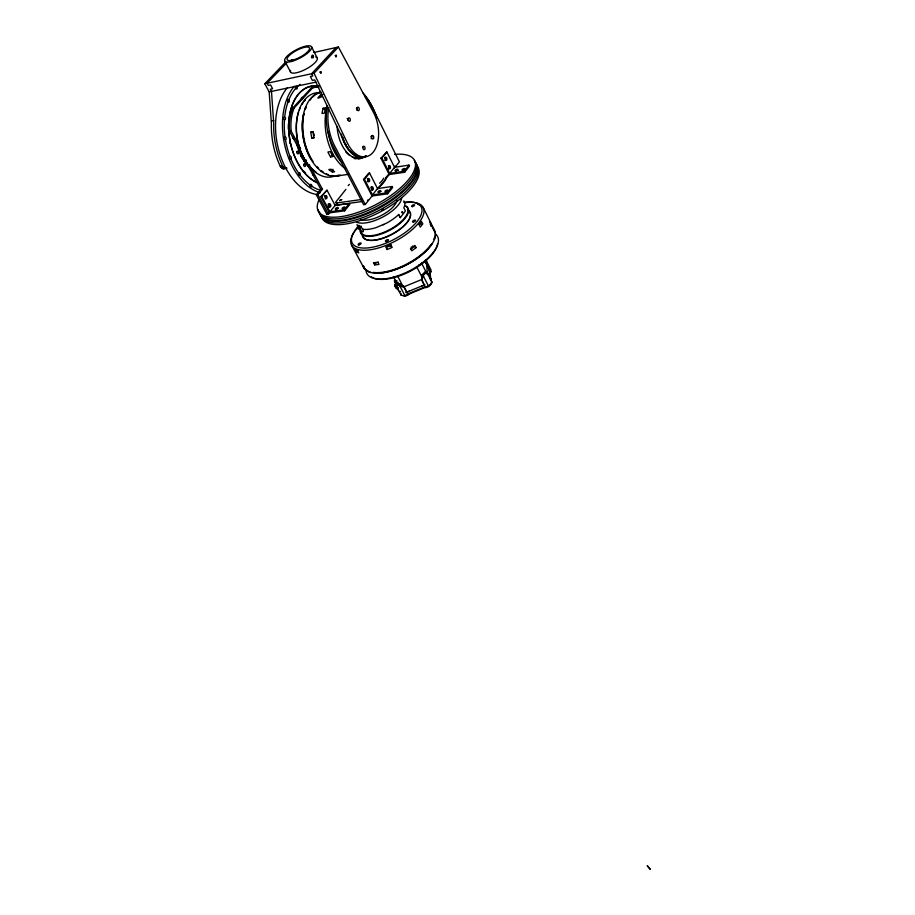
<?xml version="1.0" encoding="UTF-8"?>
<svg xmlns="http://www.w3.org/2000/svg" width="915" height="915" viewBox="0 0 915 915"><rect width="100%" height="100%" fill="white"/><g stroke="black" fill="none" stroke-linecap="round" stroke-linejoin="round"><path stroke-width="1.37" d="M425.384 287.299L421.804 280.253L421.964 278.057L423.553 276.456L422.192 274.9A19.787 8.841 -27.6 0 0 425.395 271.766L426.71 272.018L432.052 282.506A21.171 9.607 -27.6 0 1 428.46 286.04L424.469 287.299A3.763 1.727 -27.5 0 0 422.833 287.733L410.446 292.811A3.752 1.727 -27.8 0 0 408.387 294.047L404.922 295.682A21.171 9.607 -27.6 0 1 401.125 295.179L395.646 284.805L396.653 283.65A19.787 8.841 -27.6 0 0 400.049 284.05L400.633 284.565L399.924 286.166L403.915 287.047L407.976 294.424M286.887 62.643L267.1 83.265L268.278 85.438L270.577 84.946L272.624 88.755L270.314 89.235L271.481 91.409L273.688 122.942A61.614 38.716 79 0 0 282.609 166.004L284.222 167.868L287.001 168.131L282.872 168.692L280.322 166.381A61.534 38.739 79 0 1 271.389 123.376L269.182 91.877L264.801 83.757L285.583 62.117M404.922 295.682L399.455 285.274L400.049 284.05M288.053 101.874L287.962 102.137A56.467 35.273 79.1 0 0 284.748 116.445L284.828 117.189A1.418 0.904 77.9 0 1 284.519 119.796L284.439 119.888A56.467 35.273 79.1 0 0 284.92 135.98L285.045 136.884A1.418 0.904 78.5 0 0 284.496 138.931A1.418 0.904 78.5 0 0 286.063 139.126A1.418 0.904 78.5 0 0 285.274 136.907L285.045 136.884M426.047 273.082C429.753 271.24 430.908 280.55 432.052 282.506M310.105 184.956L310.036 185.287A1.373 0.881 80.4 0 0 311.763 186.34L311.821 186.008A1.373 0.881 80.4 0 0 310.105 184.956L309.167 184.361A56.467 35.273 79.1 0 1 300.852 176.057L300.131 175.131M423.245 275.975L421.609 279.064L424.469 285.503A3.763 1.727 -27.5 0 0 421.918 285.949M306.079 159.896L303.86 159.484L303.7 157.723L300.646 156.282M332.431 172.043A43.074 26.512 79.4 0 1 328.828 169.55L330.967 169.206A43.131 26.489 79.4 0 0 334.57 171.711L332.431 172.043L332.991 169.264M291.21 60.527L291.302 60.253A1.304 0.881 78.6 0 1 292.857 60.79M421.678 277.931L422.902 276.147M345.916 189.336L335.919 201.883A2.345 0.915 -28.3 0 0 336.594 202.981L361.734 199.47M288.9 99.701L289.06 99.312A56.467 35.273 79.1 0 1 295.511 88.595L295.705 88.378A1.407 0.881 77.3 0 1 296.083 86.262A1.407 0.881 77.3 0 1 297.272 88.092A1.407 0.881 77.3 0 1 295.877 88.641L295.694 88.355M425.395 271.766L422.158 275.118M425.178 261.198L429.215 270.371L430.29 269.925A3.717 1.681 -27.2 0 0 429.307 271.675M373.503 262.731L374.658 264.892L376.294 262.685M372.474 194.895L387.114 192.825L392.146 186.466L392.638 187.461L387.617 193.82L372.062 196.004L363.529 179.5L368.654 173.221L369.58 173.072L377.54 188.57L372.474 194.895L364.456 179.363L369.58 173.072M389.653 173.438L404.178 171.242L409.051 165.089L409.531 166.072L404.67 172.226L389.218 174.559L380.949 158.158L386.839 151.924L394.548 167.331L389.653 173.438L381.875 158.009L386.839 151.924M385.467 178.231L388.864 173.987M327.398 106.712A39.471 23.973 79.4 0 0 333.151 146.446L363.644 204.743L365.245 204.514L372.256 195.764M377.506 189.199L389.767 173.884M394.136 168.406L399.397 161.852L370.781 104.287A39.505 23.95 79.4 0 0 363.175 93.227M329.949 211.765L344.132 209.855L349.313 203.473L349.827 204.445L344.646 210.827L329.583 212.863L320.799 196.622L326.987 190.183L335.165 205.429L329.949 211.765L321.703 196.496L326.987 190.183M309.167 164.574L322.457 189.268L320.902 189.508L316.338 194.918L326.918 214.419L328.462 214.213L330.269 212.017M335.668 205.452L337.463 203.256M326.918 214.419L328.714 212.234M330.555 156.934L333.037 156.522A43.394 26.386 79.6 0 1 330.406 151.604L327.913 152.027A43.337 26.409 79.5 0 0 330.555 156.934L332.831 154.189M316.338 194.918L317.894 194.689L322.457 189.268M426.71 272.018L423.085 275.552L428.46 286.04M300.52 148.516L291.222 131.222A37.458 23.481 78.9 0 1 294.184 107.913L312.69 87.771A46.15 28.742 79.1 0 1 318.992 87.039M320.902 189.508L289.643 131.508A37.423 23.493 78.9 0 1 292.617 108.222L311.123 88.092L312.69 87.771M335.988 47.534L311.615 73.749L312.77 75.991L310.357 76.505L312.37 80.406L314.783 79.902L345.069 143.598M314.039 73.234L338.401 46.997L373.068 111.687A28.8 17.362 79.7 0 1 373.206 152.165A28.8 17.362 79.7 0 1 347.471 143.186L314.039 73.234L264.801 83.757M362.798 229.23L363.907 229.413A26.386 10.763 -27.7 0 0 376.134 227.606L386.668 223.088A26.386 10.763 -27.7 0 0 398.666 214.51L400.29 217.69L405.437 210.965L403.835 207.797A26.386 10.763 -27.7 0 0 403.824 200.923M425.795 259.711L431.068 270.108L430.553 272.441A3.717 1.681 -27.2 0 0 430.21 273.448L430.725 279.979A3.74 1.704 -27.2 0 0 430.954 280.493M297.043 86.925L297.249 86.731A56.467 35.273 79.1 0 1 298.153 85.873M289.998 156.374L289.792 156.534A1.407 0.904 79.2 0 0 290.867 159.016L291.062 158.855A1.407 0.904 79.2 0 0 289.998 156.374L289.563 155.401A56.467 35.273 79.1 0 1 285.755 141.402L285.446 139.675M361.288 226.177L359.08 227.812L358.406 227.309A26.386 10.763 -27.7 0 1 357.09 224.461M356.301 251.694A40.363 16.893 -27.7 0 0 358.772 252.895L357.445 250.413A40.409 16.847 -27.7 0 1 354.974 249.223L356.301 251.694L358.291 250.275M425.509 262.548C426.196 256.337 429.146 272.864 431.194 271.698M383.179 224.85L383.9 224.484M396.824 280.894L394.674 281.786L395.154 280.459M394.674 281.786L396.664 280.596M397.991 282.152L395.875 283.021L394.628 280.665M398.46 287.722L396.218 288.637L394.662 285.686L394.617 284.382L397.853 283.044M395.486 285.526L395.314 284.862L394.811 285.8L394.777 284.679L398.014 283.341M394.662 285.686L396.904 284.759M400.164 285.469L403.95 286.464L407.049 292.651A3.752 1.716 -27.8 0 1 409.52 291.039M403.378 287.047L422.135 279.338M405.722 292.583L424.903 284.714M401.147 285.263L400.587 285.366M313.914 52.51L338.401 46.997M269.182 91.877L315.938 82.133M320.65 94.863L322.789 94.439A43.131 26.489 79.4 0 0 320.033 97.585L317.882 98.008A43.074 26.512 79.4 0 1 320.65 94.863L321.806 97.07M292.617 108.222L294.184 107.913M323.121 108.256L325.614 107.776A43.394 26.386 79.6 0 0 324.528 113.083L322.034 113.552A43.337 26.409 79.5 0 1 323.121 108.256L325.157 109.766M271.526 120.986L273.825 120.551M289.643 131.508L291.222 131.222M310.848 132.092L312.999 131.703A43.131 26.489 79.4 0 0 313.914 137.627L311.763 138.005A43.074 26.512 79.4 0 1 310.848 132.092L313.342 131.863M303.872 161.292L306.536 160.846M280.322 166.381L282.609 166.004M281.065 167.445L283.353 167.068M281.934 168.234L284.222 167.868M282.872 168.692L285.16 168.326M283.822 168.783L286.109 168.417M380.949 158.158L381.875 158.009M337.372 176L348.1 174.342M394.548 167.331L409.051 165.089M363.529 179.5L364.456 179.363M320.799 196.622L321.703 196.496M377.54 188.57L392.146 186.466M362.763 201.426L337.635 204.914A2.345 0.915 -28.3 0 1 336.949 203.816M335.165 205.429L349.313 203.473M418.978 224.324L422.684 223.843L421.415 221.304A40.409 16.847 -27.7 0 1 419.036 224.564L420.305 227.092A40.363 16.893 -27.7 0 0 422.684 223.843M311.763 138.005L314.245 137.765M399.455 285.274L395.646 284.805M400.393 284.119L396.653 283.65M412.539 246.055L416.085 247.633A40.157 17.099 -27.7 0 1 411.773 250.779L410.641 248.583A40.203 17.065 -27.7 0 0 414.975 245.449L416.085 247.633M422.192 274.9L423.085 275.552M402.657 285.572L403.469 286.052M302.156 156.671L304.123 158.158M301.95 157.666L303.86 159.484M284.519 119.796L284.279 119.671A1.418 0.904 77.9 0 1 284.588 117.063M311.786 186.214L312.495 186.671A56.467 35.273 79.1 0 0 320.433 190.206M397.064 283.49L397.339 284.176M403.95 286.464L404.43 287.127M298.69 173.164L298.016 172.214A56.467 35.273 79.1 0 1 291.53 160.342L290.936 158.947M397.11 286.155L397.59 286.967M317.894 194.689L328.462 214.213M351.737 245.38L363.873 267.901M344.132 209.855L344.646 210.827M397.75 288.946L398.654 290.661M396.755 288.271L397.064 288.865M393.45 276.593L397.35 283.993M396.023 283.135L394.468 280.196L394.514 281.488M387.102 249.509L385.775 246.993A40.409 16.847 -27.7 0 0 390.877 244.865L392.192 247.393A40.363 16.893 -27.7 0 1 387.102 249.509L386.999 245.906M284.759 60.996L290.547 72.022M397.522 275.907L402.726 285.812M365.245 204.514L334.776 146.171A39.505 23.95 79.4 0 1 328.782 107.558M398.666 214.51L400.301 217.679M416.554 266.539L422.307 277.76M387.114 192.825L387.617 193.82M311.489 46.745L317.15 57.851M421.701 263.406L427.431 274.626M427.133 264.561L428.769 267.763M424.777 260.672L426.665 264.389M423.096 207.35L434.499 230.306M404.178 171.242L404.67 172.226M425.795 263.348L425.555 262.594M430.336 272.087L430.347 273.242A5.193 2.356 -27.2 0 0 429.661 274.271M431.182 282.907L431.274 284.005A19.672 8.944 -27.6 0 1 428.552 286.692L426.379 287.527A5.261 2.425 -27.5 0 0 423.405 288.191L411.029 293.257A5.25 2.413 -27.8 0 0 408.124 295.007L405.974 295.934A19.672 8.944 -27.6 0 1 403.092 295.545M429.307 268.827L430.039 278.24M429.615 275.587L429.81 278.194A3.74 1.704 -27.3 0 0 430.039 278.709M426.596 263.486L427.328 273.345M401.045 293.532L401.125 295.179M315.778 56.959A15.075 4.632 -28 0 1 306.102 69.037A15.075 4.632 -28 0 1 290.547 70.409M311.523 56.627A1.315 0.732 74.9 0 1 311.546 57.862M365.668 156.522A28.754 17.374 79.7 0 1 342.862 138.142M347.128 118.458A1.784 1.087 79.2 0 1 347.929 120.22M356.404 108.164A1.773 1.064 79.1 0 1 356.827 110.212M370.918 136.392A1.75 1.052 80.1 0 1 371.204 138.84M311.123 88.092A46.105 28.754 79.1 0 1 317.436 87.348M366.103 155.859A29.532 17.888 79.6 0 1 347.689 153.217A29.532 17.888 79.6 0 1 337.097 126.476M356.129 158.821A29.509 17.9 79.6 0 1 354.105 158.455M362.798 157.311A29.509 17.9 79.6 0 1 358.12 158.821M334.65 176.046A42.742 26.627 79.2 0 1 297.455 139.263A42.742 26.627 79.2 0 1 319.495 92.621M315.858 171.951A41.106 25.631 79.2 0 1 298.61 111.95M299.331 109.914A41.106 25.631 79.2 0 1 300.143 107.981M302.03 104.436A41.106 25.631 79.2 0 1 303.094 102.846M304.226 101.371A41.106 25.631 79.2 0 1 305.438 100.032M340.46 175.154A42.879 26.581 79.3 0 1 304.123 141.997A42.879 26.581 79.3 0 1 320.559 91.946M339.179 175.222A42.49 26.329 79.3 0 1 336.091 175.772M332.923 175.737A42.49 26.329 79.3 0 1 331.31 175.497M328.062 174.559A42.49 26.329 79.3 0 1 326.449 173.861M323.258 172.054A42.49 26.329 79.3 0 1 321.691 170.933M318.637 168.291A42.49 26.329 79.3 0 1 317.173 166.77M313.056 161.509A42.49 26.329 79.3 0 1 303.368 118.195M303.746 115.839A42.49 26.329 79.3 0 1 304.215 113.552M305.461 109.205A42.49 26.329 79.3 0 1 306.216 107.169M310.082 100.112A42.49 26.329 79.3 0 1 311.237 98.637M312.461 97.31A42.49 26.329 79.3 0 1 315.103 95.057M316.499 94.142A42.49 26.329 79.3 0 1 317.94 93.376M319.426 92.747A42.49 26.329 79.3 0 1 320.959 92.278M359.95 156.991A29.04 17.682 79.5 0 1 358.794 157.7M341.855 162.63A41.804 25.368 79.6 0 1 328.108 131.52M364.662 96.041A41.804 25.368 79.6 0 1 366.069 97.573M367.441 99.232A41.804 25.368 79.6 0 1 376.831 118.195M345.31 168.657A43.417 26.375 79.6 0 1 327.364 105.728M364.799 95.995A43.417 26.375 79.6 0 1 374.395 111.905M322.24 171.757A42.479 26.329 79.3 0 1 320.65 170.567M310.723 158.604A42.479 26.329 79.3 0 1 303.654 113.986M304.889 109.537A42.479 26.329 79.3 0 1 305.644 107.455M319.118 92.77A42.479 26.329 79.3 0 1 320.673 92.312M338.481 175.337A42.479 26.329 79.3 0 1 336.914 175.669M314.371 135.66A1.784 1.121 79 0 1 314.097 133.899M362.351 156.774A28.697 17.408 79.6 0 1 354.139 157.54M353.064 157.186A28.697 17.408 79.6 0 1 352 156.728M349.885 155.516A28.697 17.408 79.6 0 1 345.859 151.993M356.461 157.574A28.193 17.111 79.6 0 1 354.345 157.277M360.521 156.957A28.193 17.111 79.6 0 1 358.52 157.472M366.252 156.145A28.754 17.385 79.7 0 1 341.341 134.036M359 156.511A28.262 17.076 79.7 0 1 356.884 155.802M355.821 155.31A28.262 17.076 79.7 0 1 349.804 150.323M348.009 147.978A28.262 17.076 79.7 0 1 347.162 146.697M346.362 145.348A28.262 17.076 79.7 0 1 345.607 143.941M343.628 139.389A28.262 17.076 79.7 0 1 343.079 137.788M365.165 156.202A28.262 17.076 79.7 0 1 364.181 156.511M317.025 194.495A58.903 37.012 79 0 1 278.892 150.666A58.903 37.012 79 0 1 287.424 87.714M320.296 192.756A59.12 36.932 79.1 0 1 285.114 146.777A59.12 36.932 79.1 0 1 294.31 86.273M317.471 182.851A50.016 31.236 79.1 0 1 288.648 125.561A50.016 31.236 79.1 0 1 318.729 86.182A49.936 31.19 79.1 0 0 288.705 125.584A49.936 31.19 79.1 0 0 317.482 182.771M299.068 85.061A56.467 35.273 79.1 0 1 300.017 84.306M305.53 172.924A45.258 28.354 79.1 0 1 303.872 171.242M290.078 143.598A45.258 28.354 79.1 0 1 289.769 142.168M288.328 129.244A45.258 28.354 79.1 0 1 288.465 123.617M291.702 108.325A45.258 28.354 79.1 0 1 292.16 107.215M292.125 108.45A1.407 0.892 77.8 0 1 292.331 108.279M311.798 170.121A40.912 25.551 79.1 0 1 296.666 143.506M313.959 175.234A1.373 0.869 80.1 0 1 312.587 173.347M294.173 138.977A1.407 0.892 78.6 0 1 293.212 136.415M301.504 99.163A1.395 0.881 77.7 0 1 301.881 97.448A1.395 0.881 77.7 0 1 303.105 98.374M415.113 162.138A54.34 21.228 -27.8 0 1 378.318 207.659A54.34 21.228 -27.8 0 1 319.415 212.852M414.278 160.445A54.385 21.182 -27.8 0 1 375.813 206.79A54.385 21.182 -27.8 0 1 318.214 209.764M394.582 154.406A54.42 21.148 -27.8 0 1 409.52 178.379A54.42 21.148 -27.8 0 1 347.791 215.345A54.42 21.148 -27.8 0 1 319.095 199.607M386.359 177.11A22.532 8.75 -27.8 0 1 377.895 188.01M416.291 164.551A54.282 21.297 -27.8 0 1 377.964 210.942A54.282 21.297 -27.8 0 1 320.387 213.755M415.467 162.859A54.317 21.251 -27.8 0 1 377.083 209.238A54.317 21.251 -27.8 0 1 319.495 212.108M417.114 166.233A54.237 21.342 -27.8 0 1 378.856 212.657A54.237 21.342 -27.8 0 1 321.291 215.402M436.146 234.583A39.905 17.374 -27.7 0 1 409.554 270.806A39.905 17.374 -27.7 0 1 366.023 270.52M437.564 243.916A38.373 16.733 -27.7 0 1 411.041 270.817A38.373 16.733 -27.7 0 1 373.423 277.966M372.336 277.439A38.373 16.733 -27.7 0 1 371.364 276.822M432.372 227.927A40.008 17.259 -27.7 0 1 408.559 263.692A40.008 17.259 -27.7 0 1 363.049 265.762M433.413 229.31A39.642 17.088 -27.7 0 1 434.762 232.067M434.751 236.596A39.642 17.088 -27.7 0 1 433.973 239.147M430.874 244.671A39.642 17.088 -27.7 0 1 373.034 272.396M367.83 270.886A39.642 17.088 -27.7 0 1 365.119 268.907M364.456 268.106A39.642 17.088 -27.7 0 1 363.507 266.299M421.541 263.143A2.917 1.292 -27.4 0 1 421.255 263.52M420.866 263.909A2.917 1.292 -27.4 0 1 420.397 264.263M419.299 264.87A2.917 1.292 -27.4 0 1 418.727 265.087M391.014 244.785A1.67 0.709 -27.8 0 1 389.378 246.444A1.67 0.709 -27.8 0 1 388.235 245.758M388.463 245.494A1.67 0.709 -27.8 0 1 389.527 244.82M390.899 246.57A1.67 0.709 -27.8 0 1 391.265 246.49M405.219 202.672A40.432 16.813 -27.7 0 1 419.859 221.384A40.432 16.813 -27.7 0 1 371.364 249.612A40.432 16.813 -27.7 0 1 353.968 232.49M354.928 231.106A40.432 16.813 -27.7 0 1 357.17 228.281M403.847 202.306A38.933 16.161 -27.7 0 1 416.805 221.819A38.933 16.161 -27.7 0 1 367.087 247.965A38.933 16.161 -27.7 0 1 358.223 226.302M374.658 264.892A40.157 17.099 -27.7 0 0 379.027 264.401L377.872 262.228A40.203 17.065 -27.7 0 1 373.503 262.731M417.64 204.32A40.409 16.847 -27.7 0 1 418.578 204.628M419.447 204.971A40.409 16.847 -27.7 0 1 420.271 205.36M360.098 228.784A1.613 0.663 -28.2 0 1 358.371 229.082A1.613 0.663 -28.2 0 1 359 227.904M433.493 229.585A39.631 17.099 -27.7 0 1 434.957 232.353M435.174 233.405A39.631 17.099 -27.7 0 1 435.037 236.928M434.716 238.209A39.631 17.099 -27.7 0 1 434.259 239.536M432.109 243.71A39.631 17.099 -27.7 0 1 377.289 273.139M370.998 272.43A39.631 17.099 -27.7 0 1 363.541 265.979M378.353 262.182A1.647 0.709 -28.1 0 1 378.112 262.125M411.11 247.187A1.658 0.721 -27.5 0 1 412.631 247.553A1.658 0.721 -27.5 0 1 410.446 248.949M408.708 210.496A26.718 11.083 -27.7 0 1 391.082 234.617A26.718 11.083 -27.7 0 1 362.237 234.377M407.415 209.729A26.718 11.083 -27.7 0 1 408.101 210.084M409.543 212.177A26.249 10.9 -27.7 0 1 410.149 213.344M410.412 214.693A26.249 10.9 -27.7 0 1 389.092 235.841A26.249 10.9 -27.7 0 1 363.221 236.768M408.616 211.193A26.249 10.9 -27.7 0 1 409.119 211.662M406.111 206.138A26.764 11.037 -27.7 0 1 389.733 230.271A26.764 11.037 -27.7 0 1 360.167 230.489M405.654 206.069A26.306 10.843 -27.7 0 1 389.493 229.688A26.306 10.843 -27.7 0 1 360.373 230.123M431.011 279.075A3.74 1.704 -27.3 0 1 430.61 279.018M400.484 291.382A3.717 1.693 -28 0 1 400.118 291.759M426.264 271.721A20.908 9.344 -27.6 0 1 422.741 275.163M399.478 284.748A20.908 9.344 -27.6 0 1 395.783 284.291M401.639 197.549A26.466 10.683 -27.7 0 1 383.374 216.706A26.466 10.683 -27.7 0 1 356.45 222.036M383.74 178.116A21.777 8.429 -27.8 0 1 379.599 183.286M348.238 185.654A21.777 8.429 -27.8 0 1 349.381 184.361M367.933 199.962A2.379 0.938 -27.9 0 1 367.453 200.305M395.074 166.072A2.322 0.892 -27.3 0 1 394.811 166.553M383.545 209.203A21.571 8.647 -27.8 0 1 381.612 210.381M397.03 200.339A21.537 8.693 -27.7 0 1 381.601 215.322A21.537 8.693 -27.7 0 1 360.601 219.428M345.481 208.162A1.578 0.618 -28.3 0 1 345.401 208.551M344.966 209.032A1.578 0.618 -28.3 0 1 344.646 209.261M342.759 209.192A1.578 0.618 -28.3 0 1 344.051 208.197A1.578 0.618 -28.3 0 1 345.378 208.025M335.839 210.004A1.567 0.618 -28.4 0 1 336.651 208.997A1.567 0.618 -28.4 0 1 338.195 208.437M324.345 196.05A1.601 1.006 81 0 1 326.037 196.759A1.601 1.006 81 0 1 325.191 198.841M328.039 204.525A1.59 1.006 81.4 0 1 329.812 205.006A1.59 1.006 81.4 0 1 328.874 207.099M328.165 206.447A1.59 1.006 81.4 0 1 328.005 206.081M385.49 192.608A1.59 0.629 -27.5 0 1 387.228 191.075A1.59 0.629 -27.5 0 1 388.097 191.795M378.547 192.699A1.59 0.629 -27.6 0 1 381.017 191.567M367.533 181.708A1.613 0.984 81.2 0 1 367.281 181.525M367.395 178.631A1.613 0.984 81.2 0 1 368.619 179.717A1.613 0.984 81.2 0 1 368.288 181.65M370.941 187.118A1.601 0.972 81.5 0 1 372.279 188.09A1.601 0.972 81.5 0 1 371.879 190.126M404.865 170.522A1.567 0.618 -27.1 0 1 404.544 170.75M402.589 170.739A1.567 0.618 -27.1 0 1 405.002 169.504M395.497 171.517A1.567 0.606 -27.2 0 1 397.133 170.281A1.567 0.606 -27.2 0 1 398.288 170.579M384.7 157.38A1.59 0.949 80.9 0 1 385.981 159.084A1.59 0.949 80.9 0 1 384.838 160.411M388.555 168.817A1.578 0.938 81.2 0 1 388.303 168.692M388.372 165.707A1.578 0.938 81.2 0 1 389.527 167.182A1.578 0.938 81.2 0 1 388.806 168.852M335.336 55.541C336.114 59.681 337.486 53.39 335.336 55.541M320.124 71.999C320.936 76.185 322.32 69.78 320.124 71.999M401.948 212.063C402.177 214.59 403.446 210.85 401.948 212.063M363.369 231.095L363.003 231.907A3.957 1.212 53.9 0 1 361.574 231.358L358.428 225.445A3.957 1.212 53.9 0 1 359.858 225.982L362.569 228.807L363.369 231.095M341.661 199.584L339.579 200.591L341.661 199.584M298.782 173.026L298.633 173.255A1.384 0.892 79.9 0 0 300.017 175.303L300.177 175.074A1.384 0.892 79.9 0 0 298.782 173.026M647.34 865.807L650.199 869.25L647.34 865.807M312.827 55.403L312.667 55.3A1.315 0.766 76 0 0 311.855 56.215A1.315 0.766 76 0 0 312.656 57.794A1.315 0.766 76 0 0 313.479 56.879L313.456 56.639A1.292 0.606 72.5 0 0 312.873 55.438L312.827 55.403M288.191 102L287.973 101.782A1.418 0.892 77.5 0 1 288.74 99.541L288.957 99.758A1.418 0.892 77.5 0 1 288.191 102M431.171 224.038L430.096 221.853A40.203 17.065 -27.7 0 1 430.302 224.335L431.377 226.52A40.157 17.099 -27.7 0 0 431.171 224.038M291.542 61.465A15.143 4.541 -28 0 0 311.683 47.454A15.143 4.541 -28 0 0 291.21 52.818A15.143 4.541 -28 0 0 291.542 61.465M293.212 59.978A12.627 3.786 -28 0 0 309.567 48.243A12.627 3.786 -28 0 0 292.114 53.184A12.627 3.786 -28 0 0 293.212 59.978M371.742 136.141A1.75 1.041 80.1 0 0 372.725 138.931A1.75 1.041 80.1 0 0 373.606 136.575A1.75 1.041 80.1 0 0 371.742 136.141M363.015 146.869A1.761 1.064 80.3 0 0 363.998 149.683A1.761 1.064 80.3 0 0 364.902 147.326A1.761 1.064 80.3 0 0 363.015 146.869M348.18 118.607A1.784 1.087 79.2 0 0 349.347 121.352A1.784 1.087 79.2 0 0 350.102 118.801A1.784 1.087 79.2 0 0 348.18 118.607M357.193 107.81A1.773 1.064 79.1 0 0 358.188 110.669A1.773 1.064 79.1 0 0 359.103 108.336A1.773 1.064 79.1 0 0 357.193 107.81M303.723 164.551A1.384 0.881 79.7 0 0 304.787 166.519A1.384 0.881 79.7 0 0 305.244 164.391A1.384 0.881 79.7 0 0 303.723 164.551M296.872 151.879A1.395 0.892 79.2 0 0 297.947 153.869A1.395 0.892 79.2 0 0 298.416 151.741A1.395 0.892 79.2 0 0 296.872 151.879M358.863 244.923A1.647 0.686 -28.3 0 0 361.105 243.321A1.647 0.686 -28.3 0 0 358.874 243.596A1.647 0.686 -28.3 0 0 358.863 244.923M413.328 222.013A1.67 0.698 -27.2 0 0 415.559 220.401A1.67 0.698 -27.2 0 0 413.248 220.709A1.67 0.698 -27.2 0 0 413.328 222.013M412.379 206.596A1.636 0.675 -27.2 0 0 414.564 205.029A1.636 0.675 -27.2 0 0 412.299 205.349A1.636 0.675 -27.2 0 0 412.379 206.596M386.187 241.549A1.67 0.709 -27.8 0 0 388.452 239.924A1.67 0.709 -27.8 0 0 386.153 240.21A1.67 0.709 -27.8 0 0 386.187 241.549M343.045 208.769A1.578 0.618 -28.3 0 0 344.966 207.179A1.578 0.618 -28.3 0 0 342.668 207.739A1.578 0.618 -28.3 0 0 343.045 208.769M336.079 209.283A1.567 0.618 -28.4 0 0 338.138 207.739A1.567 0.618 -28.4 0 0 335.965 208.14A1.567 0.618 -28.4 0 0 336.079 209.283M325.1 196.233A1.601 1.006 81 0 0 326.095 198.704A1.601 1.006 81 0 0 326.872 196.439A1.601 1.006 81 0 0 325.1 196.233M328.828 204.754A1.59 1.006 81.4 0 0 330.041 206.996A1.59 1.006 81.4 0 0 330.555 204.514A1.59 1.006 81.4 0 0 328.828 204.754M385.924 191.761A1.59 0.629 -27.5 0 0 387.834 190.183A1.59 0.629 -27.5 0 0 385.478 190.766A1.59 0.629 -27.5 0 0 385.924 191.761M378.707 192.356A1.59 0.629 -27.6 0 0 380.766 190.812A1.59 0.629 -27.6 0 0 378.524 191.235A1.59 0.629 -27.6 0 0 378.707 192.356M367.75 179.157A1.613 0.984 81.2 0 0 368.722 181.662A1.613 0.984 81.2 0 0 369.477 179.386A1.613 0.984 81.2 0 0 367.75 179.157M371.387 187.804A1.601 0.972 81.5 0 0 372.554 190.08A1.601 0.972 81.5 0 0 373.057 187.586A1.601 0.972 81.5 0 0 371.387 187.804M402.977 170.247A1.567 0.606 -27.1 0 0 404.842 168.703A1.567 0.606 -27.1 0 0 402.509 169.298A1.567 0.606 -27.1 0 0 402.977 170.247M395.795 170.922A1.567 0.606 -27.3 0 0 397.808 169.412A1.567 0.606 -27.3 0 0 395.589 169.858A1.567 0.606 -27.3 0 0 395.795 170.922M385.066 157.872A1.59 0.949 80.9 0 0 386.004 160.354A1.59 0.949 80.9 0 0 386.736 158.123A1.59 0.949 80.9 0 0 385.066 157.872M388.589 166.439A1.59 0.938 81.2 0 0 389.721 168.703A1.59 0.938 81.2 0 0 390.213 166.267A1.59 0.938 81.2 0 0 388.589 166.439"/></g></svg>
